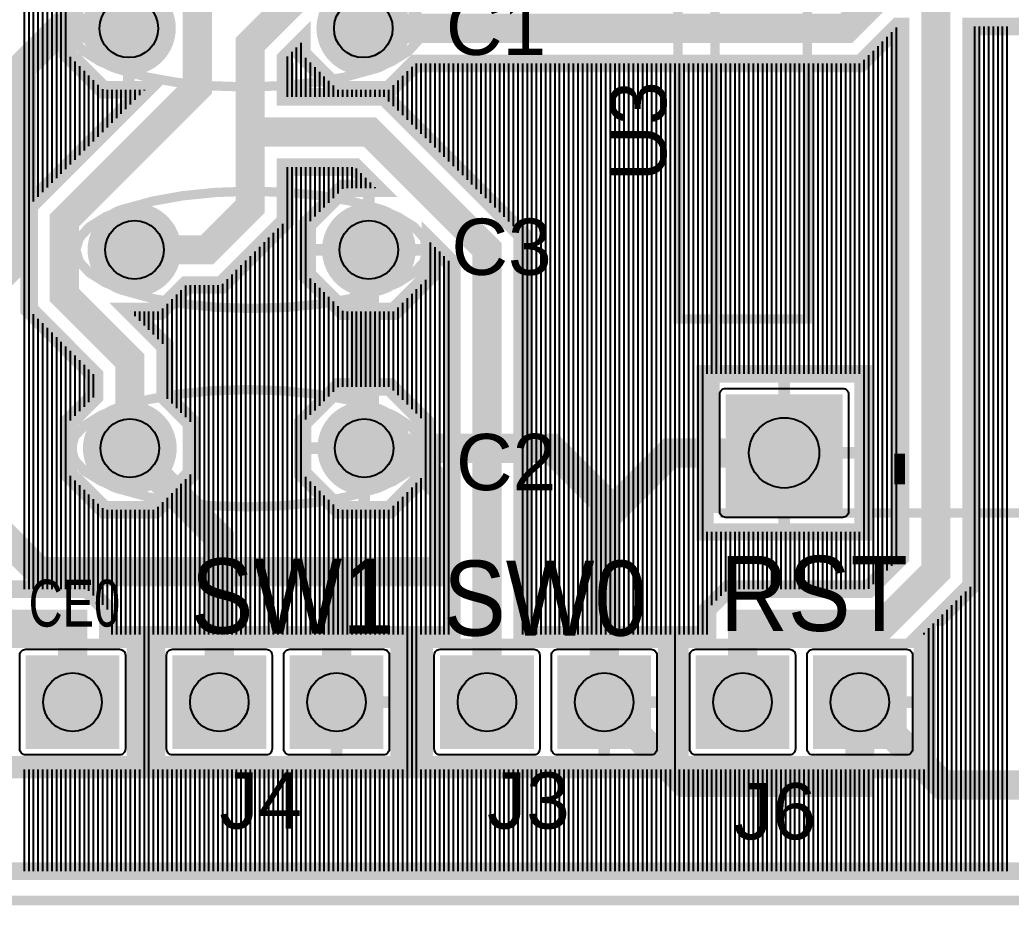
# Model space of a CAD drawing. Header units: inches. Extents: x -1.24 to 1.24, y -1.56 to 1.56.
# Drawn here: x -0.475 to 0.371, y -1.563 to -0.808 of the extents above; entities that cross this region are included whole.
import ezdxf

# ---------------------------------------------------------------- set-up
doc = ezdxf.new("R2010")
doc.units = ezdxf.units.IN
doc.layers.get('0').update_dxf_attribs({"linetype": 'CONTINUOUS'})

# ---------------------------------------------------------------- blocks, each defined once
blk = doc.blocks.new('EPAD')
at = {"const_width": 0.5}
blk.add_lwpolyline([(-0.25, 0, 1), (0.25, 0, 1)], format="xyb", close=True, dxfattribs=at)
blk = doc.blocks.new('RPAD')
blk.add_trace([(-0.5, -0.5), (-0.5, 0.5), (0.5, -0.5), (0.5, 0.5)])

msp = doc.modelspace()

# ---------------------------------------------------------------- linework, layer by layer
for points, const_width in [([(-1.240157, -1.559055), (1.240157, -1.559055), (1.240157, 1.559055), (-1.240157, 1.559055), (-1.240157, -1.559055)], 0.008), ([(-1.240157, -1.559055), (1.240157, -1.559055), (1.240157, 1.559055), (-1.240157, 1.559055), (-1.240157, -1.559055)], 0.008), ([(-0.38189, -0.814961), (-0.473425, -0.723425), (-0.473425, -0.288386), (-0.443425, -0.288386), (-0.233425, -0.288386), (-0.218425, -0.273386)], 0.025), ([(-0.278425, -0.903386), (-0.278425, -0.828386), (-0.203425, -0.753386), (-0.068756, -0.753386), (-0.008425, -0.693055), (-0.008425, -0.329921), (-0.074803, -0.329921)], 0.025), ([(-0.381102, -1.173228), (-0.381102, -1.098386), (-0.437008, -1.04248), (-0.437008, -0.978848), (-0.323425, -0.865266), (-0.323425, -0.693386), (-0.278425, -0.648386), (-0.128425, -0.648386), (-0.074803, -0.594764), (-0.074803, -0.429921)], 0.025), ([(0.11811, -1.228346), (0.11811, -0.566929), (0.11811, -0.559055), (1.224409, -0.559055), (1.224409, -0.759843)], 0.008), ([(0.11811, -1.228346), (0.11811, -0.566929), (0.11811, -0.559055), (1.224409, -0.559055), (1.224409, -0.759843)], 0.008), ([(0.086614, -1.062992), (0.19685, -1.062992), (0.19685, -0.748031), (0.086614, -0.748031), (0.086614, -1.062992)], 0.008), ([(0.086614, -1.062992), (0.19685, -1.062992), (0.19685, -0.748031), (0.086614, -0.748031), (0.086614, -1.062992)], 0.008), ([(-0.43189, -0.814961), (-0.428931, -0.804773), (-0.420406, -0.795335), (-0.406841, -0.786835), (-0.388765, -0.779461), (-0.366704, -0.773398), (-0.341187, -0.768835), (-0.312739, -0.765961), (-0.28189, -0.764961)], 0.008), ([(-0.43189, -0.814961), (-0.428931, -0.804773), (-0.420406, -0.795335), (-0.406841, -0.786835), (-0.388765, -0.779461), (-0.366704, -0.773398), (-0.341187, -0.768835), (-0.312739, -0.765961), (-0.28189, -0.764961)], 0.008), ([(-0.38189, -0.762461), (-0.38189, -0.814961)], 0.01), ([(-0.13189, -0.814961), (-0.13489, -0.804773), (-0.143515, -0.795335), (-0.157202, -0.786835), (-0.17539, -0.779461), (-0.197515, -0.773398), (-0.223015, -0.768835), (-0.251327, -0.765961), (-0.28189, -0.764961)], 0.008), ([(-0.13189, -0.814961), (-0.13489, -0.804773), (-0.143515, -0.795335), (-0.157202, -0.786835), (-0.17539, -0.779461), (-0.197515, -0.773398), (-0.223015, -0.768835), (-0.251327, -0.765961), (-0.28189, -0.764961)], 0.008), ([(0.261575, -0.783386), (0.23, -0.814961), (-0.18189, -0.814961)], 0.025), ([(0.306575, -0.783386), (0.306575, -1.278386), (0.261575, -1.323386), (0.141732, -1.323386), (0.141732, -1.389764)], 0.025), ([(-0.434389, -0.793215), (-0.434389, -0.836707), (-0.403636, -0.86746), (-0.368045, -0.86746), (-0.467007, -0.966423), (-0.467007, -1.054906), (-0.411102, -1.110811), (-0.411102, -1.128982), (-0.433602, -1.151482), (-0.433602, -1.194974), (-0.402848, -1.225728), (-0.359356, -1.225728), (-0.328603, -1.194974), (-0.328603, -1.151482), (-0.351103, -1.128982), (-0.351103, -1.08596), (-0.380626, -1.056437), (-0.355419, -1.056437), (-0.332919, -1.033937), (-0.30287, -1.033937), (-0.248426, -0.979493), (-0.248426, -0.933385), (-0.188804, -0.933385), (-0.170752, -0.951437), (-0.198911, -0.951437), (-0.229665, -0.982191), (-0.229665, -1.025683), (-0.198911, -1.056437), (-0.155419, -1.056437), (-0.124666, -1.025683), (-0.124666, -0.997523), (-0.106378, -1.015811), (-0.106378, -1.332264), (-0.133878, -1.332264), (-0.133878, -1.447263), (0.081122, -1.447263), (0.081122, -1.332264), (-0.046378, -1.332264), (-0.046378, -0.99096), (-0.163952, -0.873386), (-0.248426, -0.873386), (-0.248426, -0.840811), (-0.234389, -0.826775), (-0.234389, -0.836707), (-0.203636, -0.86746), (-0.160144, -0.86746), (-0.137644, -0.84496), (0.242426, -0.84496), (0.274001, -0.813385), (0.276575, -0.813385), (0.276575, -1.265959), (0.249148, -1.293386), (0.129306, -1.293386), (0.111733, -1.310959), (0.111733, -1.332264), (0.084233, -1.332264), (0.084233, -1.447263), (0.299232, -1.447263), (0.299232, -1.332264), (0.295122, -1.332264), (0.336574, -1.290812), (0.336574, -0.813385), (0.400615, -0.813385)], 0.015), ([(-0.38189, -0.814961), (-0.440157, -0.814961), (-0.473425, -0.848228), (-0.473425, -1.008386), (-0.503425, -1.038386)], 0.025), ([(-0.434389, -0.814961), (-0.38189, -0.814961)], 0.01), ([(-0.43189, -0.814961), (-0.428931, -0.825148), (-0.420406, -0.834586), (-0.406841, -0.843086), (-0.388765, -0.850461), (-0.366704, -0.856523), (-0.341187, -0.861086), (-0.312739, -0.863961), (-0.28189, -0.864961)], 0.008), ([(-0.43189, -0.814961), (-0.428931, -0.825148), (-0.420406, -0.834586), (-0.406841, -0.843086), (-0.388765, -0.850461), (-0.366704, -0.856523), (-0.341187, -0.861086), (-0.312739, -0.863961), (-0.28189, -0.864961)], 0.008), ([(-0.38189, -0.86746), (-0.38189, -0.814961)], 0.01), ([(-0.13189, -0.814961), (-0.13489, -0.825148), (-0.143515, -0.834586), (-0.157202, -0.843086), (-0.17539, -0.850461), (-0.197515, -0.856523), (-0.223015, -0.861086), (-0.251327, -0.863961), (-0.28189, -0.864961)], 0.008), ([(-0.13189, -0.814961), (-0.13489, -0.825148), (-0.143515, -0.834586), (-0.157202, -0.843086), (-0.17539, -0.850461), (-0.197515, -0.856523), (-0.223015, -0.861086), (-0.251327, -0.863961), (-0.28189, -0.864961)], 0.008), ([(-0.278425, -0.903386), (-0.278425, -0.967067), (-0.315295, -1.003937), (-0.377165, -1.003937)], 0.025), ([(-0.278425, -0.903386), (-0.176378, -0.903386), (-0.076378, -1.003386), (-0.076378, -1.389764)], 0.025), ([(-0.177165, -0.951437), (-0.177165, -1.003937)], 0.01), ([(-0.427165, -1.003937), (-0.424165, -0.99375), (-0.41554, -0.984312), (-0.401853, -0.975812), (-0.383665, -0.968437), (-0.36154, -0.962374), (-0.33604, -0.957812), (-0.307728, -0.954937), (-0.277165, -0.953937)], 0.008), ([(-0.427165, -1.003937), (-0.424165, -0.99375), (-0.41554, -0.984312), (-0.401853, -0.975812), (-0.383665, -0.968437), (-0.36154, -0.962374), (-0.33604, -0.957812), (-0.307728, -0.954937), (-0.277165, -0.953937)], 0.008), ([(-0.127165, -1.003937), (-0.130124, -0.99375), (-0.13865, -0.984312), (-0.152214, -0.975812), (-0.170291, -0.968437), (-0.192351, -0.962374), (-0.217869, -0.957812), (-0.246316, -0.954937), (-0.277165, -0.953937)], 0.008), ([(-0.127165, -1.003937), (-0.130124, -0.99375), (-0.13865, -0.984312), (-0.152214, -0.975812), (-0.170291, -0.968437), (-0.192351, -0.962374), (-0.217869, -0.957812), (-0.246316, -0.954937), (-0.277165, -0.953937)], 0.008), ([(-0.181102, -1.173228), (-0.181102, -1.007874), (-0.177165, -1.003937)], 0.025), ([(-0.427165, -1.003937), (-0.424165, -1.014124), (-0.41554, -1.023562), (-0.401853, -1.032062), (-0.383665, -1.039437), (-0.36154, -1.0455), (-0.33604, -1.050062), (-0.307728, -1.052937), (-0.277165, -1.053937)], 0.008), ([(-0.427165, -1.003937), (-0.424165, -1.014124), (-0.41554, -1.023562), (-0.401853, -1.032062), (-0.383665, -1.039437), (-0.36154, -1.0455), (-0.33604, -1.050062), (-0.307728, -1.052937), (-0.277165, -1.053937)], 0.008), ([(-0.127165, -1.003937), (-0.130124, -1.014124), (-0.13865, -1.023562), (-0.152214, -1.032062), (-0.170291, -1.039437), (-0.192351, -1.0455), (-0.217869, -1.050062), (-0.246316, -1.052937), (-0.277165, -1.053937)], 0.008), ([(-0.127165, -1.003937), (-0.130124, -1.014124), (-0.13865, -1.023562), (-0.152214, -1.032062), (-0.170291, -1.039437), (-0.192351, -1.0455), (-0.217869, -1.050062), (-0.246316, -1.052937), (-0.277165, -1.053937)], 0.008), ([(-0.229665, -1.003937), (-0.177165, -1.003937)], 0.01), ([(-0.124666, -1.003937), (-0.177165, -1.003937)], 0.01), ([(-0.177165, -1.056437), (-0.177165, -1.003937)], 0.01), ([(1.224409, -1.023622), (1.224409, -1.228346), (0.122047, -1.228346)], 0.008), ([(1.224409, -1.023622), (1.224409, -1.228346), (0.122047, -1.228346)], 0.008), ([(-0.503425, -1.038386), (-0.503425, -1.233386), (-0.458425, -1.278386), (-0.204724, -1.278386)], 0.025), ([(0.109666, -1.244665), (0.109666, -1.109666), (0.244665, -1.109666), (0.244665, -1.244665), (0.109666, -1.244665)], 0.015), ([(0.177165, -1.109666), (0.177165, -1.177165)], 0.01), ([(-0.128603, -1.151482), (-0.128603, -1.194974), (-0.159356, -1.225728), (-0.202848, -1.225728), (-0.233602, -1.194974), (-0.233602, -1.151482), (-0.202848, -1.120729), (-0.159356, -1.120729), (-0.128603, -1.151482)], 0.015), ([(-0.181102, -1.120729), (-0.181102, -1.173228)], 0.01), ([(-0.431102, -1.173228), (-0.428102, -1.163041), (-0.419477, -1.153603), (-0.40579, -1.145103), (-0.387602, -1.137728), (-0.365477, -1.131666), (-0.339977, -1.127103), (-0.311665, -1.124228), (-0.281102, -1.123228)], 0.008), ([(-0.431102, -1.173228), (-0.428102, -1.163041), (-0.419477, -1.153603), (-0.40579, -1.145103), (-0.387602, -1.137728), (-0.365477, -1.131666), (-0.339977, -1.127103), (-0.311665, -1.124228), (-0.281102, -1.123228)], 0.008), ([(-0.131102, -1.173228), (-0.134061, -1.163041), (-0.142587, -1.153603), (-0.156151, -1.145103), (-0.174228, -1.137728), (-0.196288, -1.131666), (-0.221806, -1.127103), (-0.250253, -1.124228), (-0.281102, -1.123228)], 0.008), ([(-0.131102, -1.173228), (-0.134061, -1.163041), (-0.142587, -1.153603), (-0.156151, -1.145103), (-0.174228, -1.137728), (-0.196288, -1.131666), (-0.221806, -1.127103), (-0.250253, -1.124228), (-0.281102, -1.123228)], 0.008), ([(-0.381102, -1.173228), (-0.304724, -1.249606), (-0.304724, -1.389764)], 0.025), ([(-0.181102, -1.173228), (-0.148425, -1.173228), (-0.113425, -1.208228), (-0.113425, -1.278386), (-0.204724, -1.278386)], 0.025), ([(0.023622, -1.389764), (0.023622, -1.218386), (-0.021535, -1.173228), (-0.181102, -1.173228)], 0.025), ([(0.023622, -1.389764), (0.023622, -1.233386), (0.079843, -1.177165), (0.177165, -1.177165)], 0.025), ([(-0.431102, -1.173228), (-0.428102, -1.183416), (-0.419477, -1.192854), (-0.40579, -1.201354), (-0.387602, -1.208728), (-0.365477, -1.214791), (-0.339977, -1.219354), (-0.311665, -1.222228), (-0.281102, -1.223228)], 0.008), ([(-0.431102, -1.173228), (-0.428102, -1.183416), (-0.419477, -1.192854), (-0.40579, -1.201354), (-0.387602, -1.208728), (-0.365477, -1.214791), (-0.339977, -1.219354), (-0.311665, -1.222228), (-0.281102, -1.223228)], 0.008), ([(-0.131102, -1.173228), (-0.134061, -1.183416), (-0.142587, -1.192854), (-0.156151, -1.201354), (-0.174228, -1.208728), (-0.196288, -1.214791), (-0.221806, -1.219354), (-0.250253, -1.222228), (-0.281102, -1.223228)], 0.008), ([(-0.131102, -1.173228), (-0.134061, -1.183416), (-0.142587, -1.192854), (-0.156151, -1.201354), (-0.174228, -1.208728), (-0.196288, -1.214791), (-0.221806, -1.219354), (-0.250253, -1.222228), (-0.281102, -1.223228)], 0.008), ([(-0.233602, -1.173228), (-0.181102, -1.173228)], 0.01), ([(-0.128603, -1.173228), (-0.181102, -1.173228)], 0.01), ([(-0.181102, -1.225728), (-0.181102, -1.173228)], 0.01), ([(0.109666, -1.177165), (0.177165, -1.177165)], 0.01), ([(0.177165, -1.244665), (0.177165, -1.177165)], 0.01), ([(0.244665, -1.177165), (0.177165, -1.177165)], 0.01), ([(-0.204724, -1.278386), (-0.204724, -1.389764)], 0.025), ([(-0.687421, -1.447263), (-0.372422, -1.447263), (-0.372422, -1.332264), (-0.399922, -1.332264), (-0.399922, -1.310959), (-0.417495, -1.293386), (-0.674257, -1.293386)], 0.015), ([(-0.593425, -1.323386), (-0.429921, -1.323386), (-0.429921, -1.389764)], 0.025), ([(-0.147225, -1.447263), (-0.362224, -1.447263), (-0.362224, -1.332264), (-0.147225, -1.332264), (-0.147225, -1.447263)], 0.015), ([(-0.204724, -1.332264), (-0.204724, -1.389764)], 0.01), ([(0.023622, -1.332264), (0.023622, -1.389764)], 0.01), ([(-0.679921, -1.439764), (-0.379921, -1.439764), (-0.379921, -1.339764), (-0.679921, -1.339764), (-0.679921, -1.439764)], 0.008), ([(-0.679921, -1.439764), (-0.379921, -1.439764), (-0.379921, -1.339764), (-0.679921, -1.339764), (-0.679921, -1.439764)], 0.008), ([(-0.354724, -1.439764), (-0.154724, -1.439764), (-0.154724, -1.339764), (-0.354724, -1.339764), (-0.354724, -1.439764)], 0.008), ([(-0.354724, -1.439764), (-0.154724, -1.439764), (-0.154724, -1.339764), (-0.354724, -1.339764), (-0.354724, -1.439764)], 0.008), ([(-0.126378, -1.439764), (0.073622, -1.439764), (0.073622, -1.339764), (-0.126378, -1.339764), (-0.126378, -1.439764)], 0.008), ([(-0.126378, -1.439764), (0.073622, -1.439764), (0.073622, -1.339764), (-0.126378, -1.339764), (-0.126378, -1.439764)], 0.008), ([(0.091732, -1.439764), (0.291732, -1.439764), (0.291732, -1.339764), (0.091732, -1.339764), (0.091732, -1.439764)], 0.008), ([(0.091732, -1.439764), (0.291732, -1.439764), (0.291732, -1.339764), (0.091732, -1.339764), (0.091732, -1.439764)], 0.008), ([(0.023622, -1.389764), (0.092244, -1.458386), (0.241732, -1.458386), (0.241732, -1.389764)], 0.025), ([(0.818898, -1.46063), (0.312598, -1.46063), (0.241732, -1.389764)], 0.025), ([(-0.147225, -1.389764), (-0.204724, -1.389764)], 0.01), ([(-0.204724, -1.447263), (-0.204724, -1.389764)], 0.01), ([(0.081122, -1.389764), (0.023622, -1.389764)], 0.01), ([(0.023622, -1.447263), (0.023622, -1.389764)], 0.01), ([(0.299232, -1.389764), (0.241732, -1.389764)], 0.01), ([(0.241732, -1.447263), (0.241732, -1.389764)], 0.01), ([(0.726398, -1.534055), (-1.095351, -1.534055)], 0.015)]:
    msp.add_lwpolyline(points, dxfattribs=dict(const_width=const_width))
for points in [[(-0.471063, -1.293386), (-0.471063, -0.518173)], [(-0.467126, -1.293386), (-0.467126, -0.52211)], [(-0.463189, -0.962604), (-0.463189, -0.526047)], [(-0.459252, -0.958667), (-0.459252, -0.529984)], [(-0.455315, -0.95473), (-0.455315, -0.533921)], [(-0.451378, -0.950793), (-0.451378, -0.537858)], [(-0.447441, -0.946856), (-0.447441, -0.541795)], [(-0.443504, -0.942919), (-0.443504, -0.545732)], [(-0.439567, -0.938982), (-0.439567, -0.549669)], [(-0.43563, -0.935045), (-0.43563, -0.553606)], [(0.269094, -1.27344), (0.269094, -0.818292)], [(0.273031, -1.269503), (0.273031, -0.814355)], [(0.339961, -1.534055), (0.339961, -0.813385)], [(0.343898, -1.534055), (0.343898, -0.813385)], [(0.347835, -1.534055), (0.347835, -0.813385)], [(0.351772, -1.534055), (0.351772, -0.813385)], [(0.355709, -1.534055), (0.355709, -0.813385)], [(0.359646, -1.534055), (0.359646, -0.813385)], [(0.363583, -1.534055), (0.363583, -0.813385)], [(0.36752, -1.534055), (0.36752, -0.813385)], [(-0.234843, -0.873386), (-0.234843, -0.827228)], [(0.26122, -1.281314), (0.26122, -0.826166)], [(0.265157, -1.277377), (0.265157, -0.822229)], [(-0.242717, -0.873386), (-0.242717, -0.835102)], [(-0.23878, -0.873386), (-0.23878, -0.831165)], [(0.253346, -1.289188), (0.253346, -0.83404)], [(0.257283, -1.285251), (0.257283, -0.830103)], [(-0.431693, -0.931108), (-0.431693, -0.839403)], [(-0.427756, -0.927171), (-0.427756, -0.84334)], [(-0.246654, -0.873386), (-0.246654, -0.839039)], [(-0.230906, -0.873386), (-0.230906, -0.840191)], [(-0.226969, -0.873386), (-0.226969, -0.844128)], [(-0.136417, -0.900921), (-0.136417, -0.84496)], [(-0.13248, -0.904858), (-0.13248, -0.84496)], [(-0.128543, -0.908795), (-0.128543, -0.84496)], [(-0.124606, -0.912732), (-0.124606, -0.84496)], [(-0.120669, -0.916669), (-0.120669, -0.84496)], [(-0.116732, -0.920606), (-0.116732, -0.84496)], [(-0.112795, -0.924543), (-0.112795, -0.84496)], [(-0.108858, -0.92848), (-0.108858, -0.84496)], [(-0.104921, -0.932417), (-0.104921, -0.84496)], [(-0.100984, -0.936354), (-0.100984, -0.84496)], [(-0.097047, -0.940291), (-0.097047, -0.84496)], [(-0.09311, -0.944228), (-0.09311, -0.84496)], [(-0.089173, -0.948165), (-0.089173, -0.84496)], [(-0.085236, -0.952102), (-0.085236, -0.84496)], [(-0.081299, -0.956039), (-0.081299, -0.84496)], [(-0.077362, -0.959976), (-0.077362, -0.84496)], [(-0.073425, -0.963913), (-0.073425, -0.84496)], [(-0.069488, -0.96785), (-0.069488, -0.84496)], [(-0.065551, -0.971787), (-0.065551, -0.84496)], [(-0.061614, -0.975724), (-0.061614, -0.84496)], [(-0.057677, -0.979661), (-0.057677, -0.84496)], [(-0.05374, -0.983598), (-0.05374, -0.84496)], [(-0.049803, -0.987535), (-0.049803, -0.84496)], [(-0.045866, -1.332264), (-0.045866, -0.84496)], [(-0.041929, -1.332264), (-0.041929, -0.84496)], [(-0.037992, -1.332264), (-0.037992, -0.84496)], [(-0.034055, -1.332264), (-0.034055, -0.84496)], [(-0.030118, -1.332264), (-0.030118, -0.84496)], [(-0.026181, -1.332264), (-0.026181, -0.84496)], [(-0.022244, -1.332264), (-0.022244, -0.84496)], [(-0.018307, -1.332264), (-0.018307, -0.84496)], [(-0.01437, -1.332264), (-0.01437, -0.84496)], [(-0.010433, -1.332264), (-0.010433, -0.84496)], [(-0.006496, -1.332264), (-0.006496, -0.84496)], [(-0.002559, -1.332264), (-0.002559, -0.84496)], [(0.001378, -1.332264), (0.001378, -0.84496)], [(0.005315, -1.332264), (0.005315, -0.84496)], [(0.009252, -1.332264), (0.009252, -0.84496)], [(0.013189, -1.332264), (0.013189, -0.84496)], [(0.017126, -1.332264), (0.017126, -0.84496)], [(0.021063, -1.332264), (0.021063, -0.84496)], [(0.025, -1.332264), (0.025, -0.84496)], [(0.028937, -1.332264), (0.028937, -0.84496)], [(0.032874, -1.332264), (0.032874, -0.84496)], [(0.036811, -1.332264), (0.036811, -0.84496)], [(0.040748, -1.332264), (0.040748, -0.84496)], [(0.044685, -1.332264), (0.044685, -0.84496)], [(0.048622, -1.332264), (0.048622, -0.84496)], [(0.052559, -1.332264), (0.052559, -0.84496)], [(0.056496, -1.332264), (0.056496, -0.84496)], [(0.060433, -1.332264), (0.060433, -0.84496)], [(0.06437, -1.332264), (0.06437, -0.84496)], [(0.068307, -1.332264), (0.068307, -0.84496)], [(0.072244, -1.332264), (0.072244, -0.84496)], [(0.076181, -1.332264), (0.076181, -0.84496)], [(0.080118, -1.332264), (0.080118, -0.84496)], [(0.084055, -1.534055), (0.084055, -0.84496)], [(0.087992, -1.332264), (0.087992, -0.84496)], [(0.091929, -1.332264), (0.091929, -0.84496)], [(0.095866, -1.332264), (0.095866, -0.84496)], [(0.099803, -1.332264), (0.099803, -0.84496)], [(0.10374, -1.332264), (0.10374, -0.84496)], [(0.107677, -1.332264), (0.107677, -0.84496)], [(0.111614, -1.109666), (0.111614, -0.84496)], [(0.115551, -1.109666), (0.115551, -0.84496)], [(0.119488, -1.109666), (0.119488, -0.84496)], [(0.123425, -1.109666), (0.123425, -0.84496)], [(0.127362, -1.109666), (0.127362, -0.84496)], [(0.131299, -1.109666), (0.131299, -0.84496)], [(0.135236, -1.109666), (0.135236, -0.84496)], [(0.139173, -1.109666), (0.139173, -0.84496)], [(0.14311, -1.109666), (0.14311, -0.84496)], [(0.147047, -1.109666), (0.147047, -0.84496)], [(0.150984, -1.109666), (0.150984, -0.84496)], [(0.154921, -1.109666), (0.154921, -0.84496)], [(0.158858, -1.109666), (0.158858, -0.84496)], [(0.162795, -1.109666), (0.162795, -0.84496)], [(0.166732, -1.109666), (0.166732, -0.84496)], [(0.170669, -1.109666), (0.170669, -0.84496)], [(0.174606, -1.109666), (0.174606, -0.84496)], [(0.178543, -1.109666), (0.178543, -0.84496)], [(0.18248, -1.109666), (0.18248, -0.84496)], [(0.186417, -1.109666), (0.186417, -0.84496)], [(0.190354, -1.109666), (0.190354, -0.84496)], [(0.194291, -1.109666), (0.194291, -0.84496)], [(0.198228, -1.109666), (0.198228, -0.84496)], [(0.202165, -1.109666), (0.202165, -0.84496)], [(0.206102, -1.109666), (0.206102, -0.84496)], [(0.210039, -1.109666), (0.210039, -0.84496)], [(0.213976, -1.109666), (0.213976, -0.84496)], [(0.217913, -1.109666), (0.217913, -0.84496)], [(0.22185, -1.109666), (0.22185, -0.84496)], [(0.225787, -1.109666), (0.225787, -0.84496)], [(0.229724, -1.109666), (0.229724, -0.84496)], [(0.233661, -1.109666), (0.233661, -0.84496)], [(0.237598, -1.109666), (0.237598, -0.84496)], [(0.241535, -1.109666), (0.241535, -0.84496)], [(0.245472, -1.293386), (0.245472, -0.841914)], [(0.249409, -1.293125), (0.249409, -0.837977)], [(-0.423819, -0.923234), (-0.423819, -0.847277)], [(-0.419882, -0.919297), (-0.419882, -0.851214)], [(-0.223031, -0.873386), (-0.223031, -0.848065)], [(-0.219094, -0.873386), (-0.219094, -0.852002)], [(-0.144291, -0.893047), (-0.144291, -0.851608)], [(-0.140354, -0.896984), (-0.140354, -0.847671)], [(-0.415945, -0.91536), (-0.415945, -0.855151)], [(-0.412008, -0.911423), (-0.412008, -0.859088)], [(-0.215157, -0.873386), (-0.215157, -0.855939)], [(-0.21122, -0.873386), (-0.21122, -0.859876)], [(-0.152165, -0.885173), (-0.152165, -0.859482)], [(-0.148228, -0.88911), (-0.148228, -0.855545)], [(-0.408071, -0.907486), (-0.408071, -0.863025)], [(-0.404134, -0.903549), (-0.404134, -0.866962)], [(-0.400197, -0.899612), (-0.400197, -0.86746)], [(-0.39626, -0.895675), (-0.39626, -0.86746)], [(-0.392323, -0.891738), (-0.392323, -0.86746)], [(-0.388386, -0.887801), (-0.388386, -0.86746)], [(-0.384449, -0.883864), (-0.384449, -0.86746)], [(-0.380512, -0.879927), (-0.380512, -0.86746)], [(-0.376575, -0.87599), (-0.376575, -0.86746)], [(-0.372638, -0.872053), (-0.372638, -0.86746)], [(-0.368701, -0.868116), (-0.368701, -0.86746)], [(-0.207283, -0.873386), (-0.207283, -0.863813)], [(-0.203346, -0.873386), (-0.203346, -0.86746)], [(-0.199409, -0.873386), (-0.199409, -0.86746)], [(-0.195472, -0.873386), (-0.195472, -0.86746)], [(-0.191535, -0.873386), (-0.191535, -0.86746)], [(-0.187598, -0.873386), (-0.187598, -0.86746)], [(-0.183661, -0.873386), (-0.183661, -0.86746)], [(-0.179724, -0.873386), (-0.179724, -0.86746)], [(-0.175787, -0.873386), (-0.175787, -0.86746)], [(-0.17185, -0.873386), (-0.17185, -0.86746)], [(-0.167913, -0.873386), (-0.167913, -0.86746)], [(-0.163976, -0.873386), (-0.163976, -0.86746)], [(-0.160039, -0.877299), (-0.160039, -0.867356)], [(-0.156102, -0.881236), (-0.156102, -0.863419)], [(-0.246654, -1.332264), (-0.246654, -0.933385)], [(-0.242717, -1.332264), (-0.242717, -0.933385)], [(-0.23878, -1.332264), (-0.23878, -0.933385)], [(-0.234843, -1.332264), (-0.234843, -0.933385)], [(-0.230906, -1.148786), (-0.230906, -0.933385)], [(-0.226969, -0.979494), (-0.226969, -0.933385)], [(-0.223031, -0.975557), (-0.223031, -0.933385)], [(-0.219094, -0.97162), (-0.219094, -0.933385)], [(-0.215157, -0.967683), (-0.215157, -0.933385)], [(-0.21122, -0.963746), (-0.21122, -0.933385)], [(-0.207283, -0.959809), (-0.207283, -0.933385)], [(-0.203346, -0.955872), (-0.203346, -0.933385)], [(-0.199409, -0.951935), (-0.199409, -0.933385)], [(-0.195472, -0.951437), (-0.195472, -0.933385)], [(-0.191535, -0.951437), (-0.191535, -0.933385)], [(-0.187598, -0.951437), (-0.187598, -0.934591)], [(-0.183661, -0.951437), (-0.183661, -0.938528)], [(-0.179724, -0.951437), (-0.179724, -0.942465)], [(-0.175787, -0.951437), (-0.175787, -0.946402)], [(-0.17185, -0.951437), (-0.17185, -0.950339)], [(-0.258465, -1.332264), (-0.258465, -0.989531)], [(-0.254528, -1.332264), (-0.254528, -0.985594)], [(-0.250591, -1.332264), (-0.250591, -0.981657)], [(-0.266339, -1.332264), (-0.266339, -0.997406)], [(-0.262402, -1.332264), (-0.262402, -0.993469)], [(-0.124606, -1.332264), (-0.124606, -0.997583)], [(-0.274213, -1.332264), (-0.274213, -1.00528)], [(-0.270276, -1.332264), (-0.270276, -1.001343)], [(-0.120669, -1.332264), (-0.120669, -1.00152)], [(-0.116732, -1.332264), (-0.116732, -1.005457)], [(-0.282087, -1.332264), (-0.282087, -1.013154)], [(-0.27815, -1.332264), (-0.27815, -1.009217)], [(-0.112795, -1.332264), (-0.112795, -1.009394)], [(-0.108858, -1.332264), (-0.108858, -1.013331)], [(-0.289961, -1.332264), (-0.289961, -1.021028)], [(-0.286024, -1.332264), (-0.286024, -1.017091)], [(-0.297835, -1.332264), (-0.297835, -1.028902)], [(-0.293898, -1.332264), (-0.293898, -1.024965)], [(-0.226969, -1.144849), (-0.226969, -1.02838)], [(-0.128543, -1.332264), (-0.128543, -1.029561)], [(-0.337205, -1.14288), (-0.337205, -1.038222)], [(-0.333268, -1.146817), (-0.333268, -1.034285)], [(-0.329331, -1.150754), (-0.329331, -1.033937)], [(-0.325394, -1.332264), (-0.325394, -1.033937)], [(-0.321457, -1.332264), (-0.321457, -1.033937)], [(-0.31752, -1.332264), (-0.31752, -1.033937)], [(-0.313583, -1.332264), (-0.313583, -1.033937)], [(-0.309646, -1.332264), (-0.309646, -1.033937)], [(-0.305709, -1.332264), (-0.305709, -1.033937)], [(-0.301772, -1.332264), (-0.301772, -1.032839)], [(-0.223031, -1.140912), (-0.223031, -1.032317)], [(-0.219094, -1.136975), (-0.219094, -1.036254)], [(-0.215157, -1.133038), (-0.215157, -1.040191)], [(-0.136417, -1.143668), (-0.136417, -1.037435)], [(-0.13248, -1.147605), (-0.13248, -1.033498)], [(-0.345079, -1.135006), (-0.345079, -1.046096)], [(-0.341142, -1.138943), (-0.341142, -1.042159)], [(-0.21122, -1.129101), (-0.21122, -1.044128)], [(-0.207283, -1.125164), (-0.207283, -1.048065)], [(-0.144291, -1.135794), (-0.144291, -1.045309)], [(-0.140354, -1.139731), (-0.140354, -1.041372)], [(-0.380512, -1.056551), (-0.380512, -1.056437)], [(-0.376575, -1.060488), (-0.376575, -1.056437)], [(-0.372638, -1.064425), (-0.372638, -1.056437)], [(-0.368701, -1.068362), (-0.368701, -1.056437)], [(-0.364764, -1.072299), (-0.364764, -1.056437)], [(-0.360827, -1.076236), (-0.360827, -1.056437)], [(-0.35689, -1.080173), (-0.35689, -1.056437)], [(-0.352953, -1.08411), (-0.352953, -1.05397)], [(-0.349016, -1.131069), (-0.349016, -1.050033)], [(-0.203346, -1.121227), (-0.203346, -1.052002)], [(-0.199409, -1.120729), (-0.199409, -1.055939)], [(-0.195472, -1.120729), (-0.195472, -1.056437)], [(-0.191535, -1.120729), (-0.191535, -1.056437)], [(-0.187598, -1.120729), (-0.187598, -1.056437)], [(-0.183661, -1.120729), (-0.183661, -1.056437)], [(-0.179724, -1.120729), (-0.179724, -1.056437)], [(-0.175787, -1.120729), (-0.175787, -1.056437)], [(-0.17185, -1.120729), (-0.17185, -1.056437)], [(-0.167913, -1.120729), (-0.167913, -1.056437)], [(-0.163976, -1.120729), (-0.163976, -1.056437)], [(-0.160039, -1.120729), (-0.160039, -1.056437)], [(-0.156102, -1.123983), (-0.156102, -1.056437)], [(-0.152165, -1.12792), (-0.152165, -1.053183)], [(-0.148228, -1.131857), (-0.148228, -1.049246)], [(-0.463189, -1.293386), (-0.463189, -1.058724)], [(-0.459252, -1.293386), (-0.459252, -1.062661)], [(-0.455315, -1.293386), (-0.455315, -1.066598)], [(-0.451378, -1.293386), (-0.451378, -1.070535)], [(-0.447441, -1.293386), (-0.447441, -1.074472)], [(-0.443504, -1.293386), (-0.443504, -1.078409)], [(-0.439567, -1.293386), (-0.439567, -1.082346)], [(-0.43563, -1.293386), (-0.43563, -1.086283)], [(-0.431693, -1.149573), (-0.431693, -1.09022)], [(-0.427756, -1.145636), (-0.427756, -1.094157)], [(-0.423819, -1.141699), (-0.423819, -1.098094)], [(-0.419882, -1.137762), (-0.419882, -1.102031)], [(-0.415945, -1.133825), (-0.415945, -1.105969)], [(-0.412008, -1.129888), (-0.412008, -1.109906)], [(-0.431693, -1.293386), (-0.431693, -1.196883)], [(-0.427756, -1.293386), (-0.427756, -1.20082)], [(-0.333268, -1.332264), (-0.333268, -1.199639)], [(-0.329331, -1.332264), (-0.329331, -1.195702)], [(-0.230906, -1.332264), (-0.230906, -1.197671)], [(-0.13248, -1.332264), (-0.13248, -1.198852)], [(-0.423819, -1.293386), (-0.423819, -1.204757)], [(-0.419882, -1.293386), (-0.419882, -1.208694)], [(-0.341142, -1.332264), (-0.341142, -1.207513)], [(-0.337205, -1.332264), (-0.337205, -1.203576)], [(-0.226969, -1.332264), (-0.226969, -1.201608)], [(-0.223031, -1.332264), (-0.223031, -1.205545)], [(-0.219094, -1.332264), (-0.219094, -1.209482)], [(-0.140354, -1.534055), (-0.140354, -1.206726)], [(-0.136417, -1.534055), (-0.136417, -1.202789)], [(-0.415945, -1.294936), (-0.415945, -1.212631)], [(-0.412008, -1.298873), (-0.412008, -1.216569)], [(-0.349016, -1.332264), (-0.349016, -1.215387)], [(-0.345079, -1.332264), (-0.345079, -1.21145)], [(-0.215157, -1.332264), (-0.215157, -1.213419)], [(-0.21122, -1.332264), (-0.21122, -1.217356)], [(-0.148228, -1.332264), (-0.148228, -1.2146)], [(-0.144291, -1.534055), (-0.144291, -1.210663)], [(-0.408071, -1.30281), (-0.408071, -1.220506)], [(-0.404134, -1.306747), (-0.404134, -1.224443)], [(-0.400197, -1.310684), (-0.400197, -1.225728)], [(-0.39626, -1.332264), (-0.39626, -1.225728)], [(-0.392323, -1.332264), (-0.392323, -1.225728)], [(-0.388386, -1.332264), (-0.388386, -1.225728)], [(-0.384449, -1.332264), (-0.384449, -1.225728)], [(-0.380512, -1.332264), (-0.380512, -1.225728)], [(-0.376575, -1.332264), (-0.376575, -1.225728)], [(-0.372638, -1.332264), (-0.372638, -1.225728)], [(-0.368701, -1.534055), (-0.368701, -1.225728)], [(-0.364764, -1.534055), (-0.364764, -1.225728)], [(-0.360827, -1.332264), (-0.360827, -1.225728)], [(-0.35689, -1.332264), (-0.35689, -1.223261)], [(-0.352953, -1.332264), (-0.352953, -1.219324)], [(-0.207283, -1.332264), (-0.207283, -1.221293)], [(-0.203346, -1.332264), (-0.203346, -1.22523)], [(-0.199409, -1.332264), (-0.199409, -1.225728)], [(-0.195472, -1.332264), (-0.195472, -1.225728)], [(-0.191535, -1.332264), (-0.191535, -1.225728)], [(-0.187598, -1.332264), (-0.187598, -1.225728)], [(-0.183661, -1.332264), (-0.183661, -1.225728)], [(-0.179724, -1.332264), (-0.179724, -1.225728)], [(-0.175787, -1.332264), (-0.175787, -1.225728)], [(-0.17185, -1.332264), (-0.17185, -1.225728)], [(-0.167913, -1.332264), (-0.167913, -1.225728)], [(-0.163976, -1.332264), (-0.163976, -1.225728)], [(-0.160039, -1.332264), (-0.160039, -1.225728)], [(-0.156102, -1.332264), (-0.156102, -1.222474)], [(-0.152165, -1.332264), (-0.152165, -1.218537)], [(0.111614, -1.332264), (0.111614, -1.244665)], [(0.115551, -1.307141), (0.115551, -1.244665)], [(0.119488, -1.303204), (0.119488, -1.244665)], [(0.123425, -1.299267), (0.123425, -1.244665)], [(0.127362, -1.29533), (0.127362, -1.244665)], [(0.131299, -1.293386), (0.131299, -1.244665)], [(0.135236, -1.293386), (0.135236, -1.244665)], [(0.139173, -1.293386), (0.139173, -1.244665)], [(0.14311, -1.293386), (0.14311, -1.244665)], [(0.147047, -1.293386), (0.147047, -1.244665)], [(0.150984, -1.293386), (0.150984, -1.244665)], [(0.154921, -1.293386), (0.154921, -1.244665)], [(0.158858, -1.293386), (0.158858, -1.244665)], [(0.162795, -1.293386), (0.162795, -1.244665)], [(0.166732, -1.293386), (0.166732, -1.244665)], [(0.170669, -1.293386), (0.170669, -1.244665)], [(0.174606, -1.293386), (0.174606, -1.244665)], [(0.178543, -1.293386), (0.178543, -1.244665)], [(0.18248, -1.293386), (0.18248, -1.244665)], [(0.186417, -1.293386), (0.186417, -1.244665)], [(0.190354, -1.293386), (0.190354, -1.244665)], [(0.194291, -1.293386), (0.194291, -1.244665)], [(0.198228, -1.293386), (0.198228, -1.244665)], [(0.202165, -1.293386), (0.202165, -1.244665)], [(0.206102, -1.293386), (0.206102, -1.244665)], [(0.210039, -1.293386), (0.210039, -1.244665)], [(0.213976, -1.293386), (0.213976, -1.244665)], [(0.217913, -1.293386), (0.217913, -1.244665)], [(0.22185, -1.293386), (0.22185, -1.244665)], [(0.225787, -1.293386), (0.225787, -1.244665)], [(0.229724, -1.293386), (0.229724, -1.244665)], [(0.233661, -1.293386), (0.233661, -1.244665)], [(0.237598, -1.293386), (0.237598, -1.244665)], [(0.241535, -1.293386), (0.241535, -1.244665)], [(0.336024, -1.534055), (0.336024, -1.291363)], [(0.32815, -1.534055), (0.32815, -1.299237)], [(0.332087, -1.534055), (0.332087, -1.2953)], [(0.320276, -1.534055), (0.320276, -1.307111)], [(0.324213, -1.534055), (0.324213, -1.303174)], [(0.308465, -1.534055), (0.308465, -1.318922)], [(0.312402, -1.534055), (0.312402, -1.314985)], [(0.316339, -1.534055), (0.316339, -1.311048)], [(0.300591, -1.534055), (0.300591, -1.326796)], [(0.304528, -1.534055), (0.304528, -1.322859)], [(0.296654, -1.332264), (0.296654, -1.330733)], [(-0.471063, -1.534055), (-0.471063, -1.447263)], [(-0.467126, -1.534055), (-0.467126, -1.447263)], [(-0.463189, -1.534055), (-0.463189, -1.447263)], [(-0.459252, -1.534055), (-0.459252, -1.447263)], [(-0.455315, -1.534055), (-0.455315, -1.447263)], [(-0.451378, -1.534055), (-0.451378, -1.447263)], [(-0.447441, -1.534055), (-0.447441, -1.447263)], [(-0.443504, -1.534055), (-0.443504, -1.447263)], [(-0.439567, -1.534055), (-0.439567, -1.447263)], [(-0.43563, -1.534055), (-0.43563, -1.447263)], [(-0.431693, -1.534055), (-0.431693, -1.447263)], [(-0.427756, -1.534055), (-0.427756, -1.447263)], [(-0.423819, -1.534055), (-0.423819, -1.447263)], [(-0.419882, -1.534055), (-0.419882, -1.447263)], [(-0.415945, -1.534055), (-0.415945, -1.447263)], [(-0.412008, -1.534055), (-0.412008, -1.447263)], [(-0.408071, -1.534055), (-0.408071, -1.447263)], [(-0.404134, -1.534055), (-0.404134, -1.447263)], [(-0.400197, -1.534055), (-0.400197, -1.447263)], [(-0.39626, -1.534055), (-0.39626, -1.447263)], [(-0.392323, -1.534055), (-0.392323, -1.447263)], [(-0.388386, -1.534055), (-0.388386, -1.447263)], [(-0.384449, -1.534055), (-0.384449, -1.447263)], [(-0.380512, -1.534055), (-0.380512, -1.447263)], [(-0.376575, -1.534055), (-0.376575, -1.447263)], [(-0.372638, -1.534055), (-0.372638, -1.447263)], [(-0.360827, -1.534055), (-0.360827, -1.447263)], [(-0.35689, -1.534055), (-0.35689, -1.447263)], [(-0.352953, -1.534055), (-0.352953, -1.447263)], [(-0.349016, -1.534055), (-0.349016, -1.447263)], [(-0.345079, -1.534055), (-0.345079, -1.447263)], [(-0.341142, -1.534055), (-0.341142, -1.447263)], [(-0.337205, -1.534055), (-0.337205, -1.447263)], [(-0.333268, -1.534055), (-0.333268, -1.447263)], [(-0.329331, -1.534055), (-0.329331, -1.447263)], [(-0.325394, -1.534055), (-0.325394, -1.447263)], [(-0.321457, -1.534055), (-0.321457, -1.447263)], [(-0.31752, -1.534055), (-0.31752, -1.447263)], [(-0.313583, -1.534055), (-0.313583, -1.447263)], [(-0.309646, -1.534055), (-0.309646, -1.447263)], [(-0.305709, -1.534055), (-0.305709, -1.447263)], [(-0.301772, -1.534055), (-0.301772, -1.447263)], [(-0.297835, -1.534055), (-0.297835, -1.447263)], [(-0.293898, -1.534055), (-0.293898, -1.447263)], [(-0.289961, -1.534055), (-0.289961, -1.447263)], [(-0.286024, -1.534055), (-0.286024, -1.447263)], [(-0.282087, -1.534055), (-0.282087, -1.447263)], [(-0.27815, -1.534055), (-0.27815, -1.447263)], [(-0.274213, -1.534055), (-0.274213, -1.447263)], [(-0.270276, -1.534055), (-0.270276, -1.447263)], [(-0.266339, -1.534055), (-0.266339, -1.447263)], [(-0.262402, -1.534055), (-0.262402, -1.447263)], [(-0.258465, -1.534055), (-0.258465, -1.447263)], [(-0.254528, -1.534055), (-0.254528, -1.447263)], [(-0.250591, -1.534055), (-0.250591, -1.447263)], [(-0.246654, -1.534055), (-0.246654, -1.447263)], [(-0.242717, -1.534055), (-0.242717, -1.447263)], [(-0.23878, -1.534055), (-0.23878, -1.447263)], [(-0.234843, -1.534055), (-0.234843, -1.447263)], [(-0.230906, -1.534055), (-0.230906, -1.447263)], [(-0.226969, -1.534055), (-0.226969, -1.447263)], [(-0.223031, -1.534055), (-0.223031, -1.447263)], [(-0.219094, -1.534055), (-0.219094, -1.447263)], [(-0.215157, -1.534055), (-0.215157, -1.447263)], [(-0.21122, -1.534055), (-0.21122, -1.447263)], [(-0.207283, -1.534055), (-0.207283, -1.447263)], [(-0.203346, -1.534055), (-0.203346, -1.447263)], [(-0.199409, -1.534055), (-0.199409, -1.447263)], [(-0.195472, -1.534055), (-0.195472, -1.447263)], [(-0.191535, -1.534055), (-0.191535, -1.447263)], [(-0.187598, -1.534055), (-0.187598, -1.447263)], [(-0.183661, -1.534055), (-0.183661, -1.447263)], [(-0.179724, -1.534055), (-0.179724, -1.447263)], [(-0.175787, -1.534055), (-0.175787, -1.447263)], [(-0.17185, -1.534055), (-0.17185, -1.447263)], [(-0.167913, -1.534055), (-0.167913, -1.447263)], [(-0.163976, -1.534055), (-0.163976, -1.447263)], [(-0.160039, -1.534055), (-0.160039, -1.447263)], [(-0.156102, -1.534055), (-0.156102, -1.447263)], [(-0.152165, -1.534055), (-0.152165, -1.447263)], [(-0.148228, -1.534055), (-0.148228, -1.447263)], [(-0.13248, -1.534055), (-0.13248, -1.447263)], [(-0.128543, -1.534055), (-0.128543, -1.447263)], [(-0.124606, -1.534055), (-0.124606, -1.447263)], [(-0.120669, -1.534055), (-0.120669, -1.447263)], [(-0.116732, -1.534055), (-0.116732, -1.447263)], [(-0.112795, -1.534055), (-0.112795, -1.447263)], [(-0.108858, -1.534055), (-0.108858, -1.447263)], [(-0.104921, -1.534055), (-0.104921, -1.447263)], [(-0.100984, -1.534055), (-0.100984, -1.447263)], [(-0.097047, -1.534055), (-0.097047, -1.447263)], [(-0.09311, -1.534055), (-0.09311, -1.447263)], [(-0.089173, -1.534055), (-0.089173, -1.447263)], [(-0.085236, -1.534055), (-0.085236, -1.447263)], [(-0.081299, -1.534055), (-0.081299, -1.447263)], [(-0.077362, -1.534055), (-0.077362, -1.447263)], [(-0.073425, -1.534055), (-0.073425, -1.447263)], [(-0.069488, -1.534055), (-0.069488, -1.447263)], [(-0.065551, -1.534055), (-0.065551, -1.447263)], [(-0.061614, -1.534055), (-0.061614, -1.447263)], [(-0.057677, -1.534055), (-0.057677, -1.447263)], [(-0.05374, -1.534055), (-0.05374, -1.447263)], [(-0.049803, -1.534055), (-0.049803, -1.447263)], [(-0.045866, -1.534055), (-0.045866, -1.447263)], [(-0.041929, -1.534055), (-0.041929, -1.447263)], [(-0.037992, -1.534055), (-0.037992, -1.447263)], [(-0.034055, -1.534055), (-0.034055, -1.447263)], [(-0.030118, -1.534055), (-0.030118, -1.447263)], [(-0.026181, -1.534055), (-0.026181, -1.447263)], [(-0.022244, -1.534055), (-0.022244, -1.447263)], [(-0.018307, -1.534055), (-0.018307, -1.447263)], [(-0.01437, -1.534055), (-0.01437, -1.447263)], [(-0.010433, -1.534055), (-0.010433, -1.447263)], [(-0.006496, -1.534055), (-0.006496, -1.447263)], [(-0.002559, -1.534055), (-0.002559, -1.447263)], [(0.001378, -1.534055), (0.001378, -1.447263)], [(0.005315, -1.534055), (0.005315, -1.447263)], [(0.009252, -1.534055), (0.009252, -1.447263)], [(0.013189, -1.534055), (0.013189, -1.447263)], [(0.017126, -1.534055), (0.017126, -1.447263)], [(0.021063, -1.534055), (0.021063, -1.447263)], [(0.025, -1.534055), (0.025, -1.447263)], [(0.028937, -1.534055), (0.028937, -1.447263)], [(0.032874, -1.534055), (0.032874, -1.447263)], [(0.036811, -1.534055), (0.036811, -1.447263)], [(0.040748, -1.534055), (0.040748, -1.447263)], [(0.044685, -1.534055), (0.044685, -1.447263)], [(0.048622, -1.534055), (0.048622, -1.447263)], [(0.052559, -1.534055), (0.052559, -1.447263)], [(0.056496, -1.534055), (0.056496, -1.447263)], [(0.060433, -1.534055), (0.060433, -1.447263)], [(0.06437, -1.534055), (0.06437, -1.447263)], [(0.068307, -1.534055), (0.068307, -1.447263)], [(0.072244, -1.534055), (0.072244, -1.447263)], [(0.076181, -1.534055), (0.076181, -1.447263)], [(0.080118, -1.534055), (0.080118, -1.447263)], [(0.087992, -1.534055), (0.087992, -1.447263)], [(0.091929, -1.534055), (0.091929, -1.447263)], [(0.095866, -1.534055), (0.095866, -1.447263)], [(0.099803, -1.534055), (0.099803, -1.447263)], [(0.10374, -1.534055), (0.10374, -1.447263)], [(0.107677, -1.534055), (0.107677, -1.447263)], [(0.111614, -1.534055), (0.111614, -1.447263)], [(0.115551, -1.534055), (0.115551, -1.447263)], [(0.119488, -1.534055), (0.119488, -1.447263)], [(0.123425, -1.534055), (0.123425, -1.447263)], [(0.127362, -1.534055), (0.127362, -1.447263)], [(0.131299, -1.534055), (0.131299, -1.447263)], [(0.135236, -1.534055), (0.135236, -1.447263)], [(0.139173, -1.534055), (0.139173, -1.447263)], [(0.14311, -1.534055), (0.14311, -1.447263)], [(0.147047, -1.534055), (0.147047, -1.447263)], [(0.150984, -1.534055), (0.150984, -1.447263)], [(0.154921, -1.534055), (0.154921, -1.447263)], [(0.158858, -1.534055), (0.158858, -1.447263)], [(0.162795, -1.534055), (0.162795, -1.447263)], [(0.166732, -1.534055), (0.166732, -1.447263)], [(0.170669, -1.534055), (0.170669, -1.447263)], [(0.174606, -1.534055), (0.174606, -1.447263)], [(0.178543, -1.534055), (0.178543, -1.447263)], [(0.18248, -1.534055), (0.18248, -1.447263)], [(0.186417, -1.534055), (0.186417, -1.447263)], [(0.190354, -1.534055), (0.190354, -1.447263)], [(0.194291, -1.534055), (0.194291, -1.447263)], [(0.198228, -1.534055), (0.198228, -1.447263)], [(0.202165, -1.534055), (0.202165, -1.447263)], [(0.206102, -1.534055), (0.206102, -1.447263)], [(0.210039, -1.534055), (0.210039, -1.447263)], [(0.213976, -1.534055), (0.213976, -1.447263)], [(0.217913, -1.534055), (0.217913, -1.447263)], [(0.22185, -1.534055), (0.22185, -1.447263)], [(0.225787, -1.534055), (0.225787, -1.447263)], [(0.229724, -1.534055), (0.229724, -1.447263)], [(0.233661, -1.534055), (0.233661, -1.447263)], [(0.237598, -1.534055), (0.237598, -1.447263)], [(0.241535, -1.534055), (0.241535, -1.447263)], [(0.245472, -1.534055), (0.245472, -1.447263)], [(0.249409, -1.534055), (0.249409, -1.447263)], [(0.253346, -1.534055), (0.253346, -1.447263)], [(0.257283, -1.534055), (0.257283, -1.447263)], [(0.26122, -1.534055), (0.26122, -1.447263)], [(0.265157, -1.534055), (0.265157, -1.447263)], [(0.269094, -1.534055), (0.269094, -1.447263)], [(0.273031, -1.534055), (0.273031, -1.447263)], [(0.276969, -1.534055), (0.276969, -1.447263)], [(0.280906, -1.534055), (0.280906, -1.447263)], [(0.284843, -1.534055), (0.284843, -1.447263)], [(0.28878, -1.534055), (0.28878, -1.447263)], [(0.292717, -1.534055), (0.292717, -1.447263)], [(0.296654, -1.534055), (0.296654, -1.447263)]]:
    msp.add_lwpolyline(points)
for points in [[(0.122165, -1.227165), (0.122165, -1.127165), (0.122265, -1.126143), (0.122551, -1.125198), (0.123006, -1.124347), (0.123611, -1.123611), (0.124348, -1.123006), (0.125198, -1.122551), (0.126143, -1.122265), (0.127165, -1.122165), (0.227165, -1.122165), (0.228188, -1.122265), (0.229133, -1.122551), (0.229983, -1.123006), (0.23072, -1.123611), (0.231325, -1.124347), (0.23178, -1.125198), (0.232066, -1.126143), (0.232165, -1.127165), (0.232165, -1.227165), (0.232066, -1.228188), (0.23178, -1.229133), (0.231325, -1.229983), (0.23072, -1.23072), (0.229983, -1.231325), (0.229133, -1.23178), (0.228188, -1.232066), (0.227165, -1.232165), (0.127165, -1.232165), (0.126143, -1.232066), (0.125198, -1.23178), (0.124348, -1.231325), (0.123611, -1.23072), (0.123006, -1.229983), (0.122551, -1.229133), (0.122265, -1.228188), (0.122165, -1.227165)], [(-0.389921, -1.434764), (-0.469921, -1.434764), (-0.470944, -1.434664), (-0.471889, -1.434378), (-0.472739, -1.433923), (-0.473476, -1.433319), (-0.474081, -1.432581), (-0.474535, -1.431731), (-0.474822, -1.430786), (-0.474921, -1.429764), (-0.474921, -1.349764), (-0.474822, -1.348741), (-0.474535, -1.347796), (-0.474081, -1.346946), (-0.473476, -1.346209), (-0.472739, -1.345604), (-0.471889, -1.34515), (-0.470944, -1.344863), (-0.469921, -1.344764), (-0.389921, -1.344764), (-0.388899, -1.344863), (-0.387954, -1.34515), (-0.387103, -1.345604), (-0.386367, -1.346209), (-0.385762, -1.346946), (-0.385307, -1.347796), (-0.385021, -1.348741), (-0.384921, -1.349764), (-0.384921, -1.429764), (-0.385021, -1.430786), (-0.385307, -1.431731), (-0.385762, -1.432581), (-0.386367, -1.433319), (-0.387103, -1.433923), (-0.387954, -1.434378), (-0.388899, -1.434664), (-0.389921, -1.434764)], [(-0.264724, -1.434764), (-0.344724, -1.434764), (-0.345747, -1.434664), (-0.346692, -1.434378), (-0.347543, -1.433923), (-0.348279, -1.433319), (-0.348884, -1.432581), (-0.349339, -1.431731), (-0.349625, -1.430786), (-0.349724, -1.429764), (-0.349724, -1.349764), (-0.349625, -1.348741), (-0.349339, -1.347796), (-0.348884, -1.346946), (-0.348279, -1.346209), (-0.347543, -1.345604), (-0.346692, -1.34515), (-0.345747, -1.344863), (-0.344724, -1.344764), (-0.264724, -1.344764), (-0.263702, -1.344863), (-0.262757, -1.34515), (-0.261906, -1.345604), (-0.26117, -1.346209), (-0.260565, -1.346946), (-0.26011, -1.347796), (-0.259824, -1.348741), (-0.259724, -1.349764), (-0.259724, -1.429764), (-0.259824, -1.430786), (-0.26011, -1.431731), (-0.260565, -1.432581), (-0.26117, -1.433319), (-0.261906, -1.433923), (-0.262757, -1.434378), (-0.263702, -1.434664), (-0.264724, -1.434764)], [(-0.164724, -1.434764), (-0.244724, -1.434764), (-0.245747, -1.434664), (-0.246692, -1.434378), (-0.247543, -1.433923), (-0.248279, -1.433319), (-0.248884, -1.432581), (-0.249339, -1.431731), (-0.249625, -1.430786), (-0.249724, -1.429764), (-0.249724, -1.349764), (-0.249625, -1.348741), (-0.249339, -1.347796), (-0.248884, -1.346946), (-0.248279, -1.346209), (-0.247543, -1.345604), (-0.246692, -1.34515), (-0.245747, -1.344863), (-0.244724, -1.344764), (-0.164724, -1.344764), (-0.163702, -1.344863), (-0.162757, -1.34515), (-0.161906, -1.345604), (-0.16117, -1.346209), (-0.160565, -1.346946), (-0.16011, -1.347796), (-0.159824, -1.348741), (-0.159724, -1.349764), (-0.159724, -1.429764), (-0.159824, -1.430786), (-0.16011, -1.431731), (-0.160565, -1.432581), (-0.16117, -1.433319), (-0.161906, -1.433923), (-0.162757, -1.434378), (-0.163702, -1.434664), (-0.164724, -1.434764)], [(-0.036378, -1.434764), (-0.116378, -1.434764), (-0.1174, -1.434664), (-0.118346, -1.434378), (-0.119196, -1.433923), (-0.119933, -1.433319), (-0.120537, -1.432581), (-0.120992, -1.431731), (-0.121278, -1.430786), (-0.121378, -1.429764), (-0.121378, -1.349764), (-0.121278, -1.348741), (-0.120992, -1.347796), (-0.120537, -1.346946), (-0.119933, -1.346209), (-0.119196, -1.345604), (-0.118346, -1.34515), (-0.1174, -1.344863), (-0.116378, -1.344764), (-0.036378, -1.344764), (-0.035356, -1.344863), (-0.03441, -1.34515), (-0.03356, -1.345604), (-0.032823, -1.346209), (-0.032219, -1.346946), (-0.031764, -1.347796), (-0.031478, -1.348741), (-0.031378, -1.349764), (-0.031378, -1.429764), (-0.031478, -1.430786), (-0.031764, -1.431731), (-0.032219, -1.432581), (-0.032823, -1.433319), (-0.03356, -1.433923), (-0.03441, -1.434378), (-0.035356, -1.434664), (-0.036378, -1.434764)], [(0.063622, -1.434764), (-0.016378, -1.434764), (-0.0174, -1.434664), (-0.018346, -1.434378), (-0.019196, -1.433923), (-0.019933, -1.433319), (-0.020537, -1.432581), (-0.020992, -1.431731), (-0.021278, -1.430786), (-0.021378, -1.429764), (-0.021378, -1.349764), (-0.021278, -1.348741), (-0.020992, -1.347796), (-0.020537, -1.346946), (-0.019933, -1.346209), (-0.019196, -1.345604), (-0.018346, -1.34515), (-0.0174, -1.344863), (-0.016378, -1.344764), (0.063622, -1.344764), (0.064644, -1.344863), (0.06559, -1.34515), (0.06644, -1.345604), (0.067177, -1.346209), (0.067781, -1.346946), (0.068236, -1.347796), (0.068522, -1.348741), (0.068622, -1.349764), (0.068622, -1.429764), (0.068522, -1.430786), (0.068236, -1.431731), (0.067781, -1.432581), (0.067177, -1.433319), (0.06644, -1.433923), (0.06559, -1.434378), (0.064644, -1.434664), (0.063622, -1.434764)], [(0.101732, -1.344764), (0.181732, -1.344764), (0.182755, -1.344863), (0.1837, -1.34515), (0.18455, -1.345604), (0.185287, -1.346209), (0.185892, -1.346946), (0.186346, -1.347796), (0.186633, -1.348741), (0.186732, -1.349764), (0.186732, -1.429764), (0.186633, -1.430786), (0.186346, -1.431731), (0.185892, -1.432581), (0.185287, -1.433319), (0.18455, -1.433923), (0.1837, -1.434378), (0.182755, -1.434664), (0.181732, -1.434764), (0.101732, -1.434764), (0.10071, -1.434664), (0.099765, -1.434378), (0.098914, -1.433923), (0.098178, -1.433319), (0.097573, -1.432581), (0.097118, -1.431731), (0.096832, -1.430786), (0.096732, -1.429764), (0.096732, -1.349764), (0.096832, -1.348741), (0.097118, -1.347796), (0.097573, -1.346946), (0.098178, -1.346209), (0.098914, -1.345604), (0.099765, -1.34515), (0.10071, -1.344863), (0.101732, -1.344764)], [(0.201732, -1.344764), (0.281732, -1.344764), (0.282755, -1.344863), (0.2837, -1.34515), (0.28455, -1.345604), (0.285287, -1.346209), (0.285892, -1.346946), (0.286346, -1.347796), (0.286633, -1.348741), (0.286732, -1.349764), (0.286732, -1.429764), (0.286633, -1.430786), (0.286346, -1.431731), (0.285892, -1.432581), (0.285287, -1.433319), (0.28455, -1.433923), (0.2837, -1.434378), (0.282755, -1.434664), (0.281732, -1.434764), (0.201732, -1.434764), (0.20071, -1.434664), (0.199765, -1.434378), (0.198914, -1.433923), (0.198178, -1.433319), (0.197573, -1.432581), (0.197118, -1.431731), (0.196832, -1.430786), (0.196732, -1.429764), (0.196732, -1.349764), (0.196832, -1.348741), (0.197118, -1.347796), (0.197573, -1.346946), (0.198178, -1.346209), (0.198914, -1.345604), (0.199765, -1.34515), (0.20071, -1.344863), (0.201732, -1.344764)]]:
    msp.add_lwpolyline(points, close=True)
for centre, radius in [((-0.38189, -0.814961), 0.025), ((-0.18189, -0.814961), 0.025), ((-0.377165, -1.003937), 0.025), ((-0.177165, -1.003937), 0.025), ((-0.381102, -1.173228), 0.025), ((-0.181102, -1.173228), 0.025), ((0.177165, -1.177165), 0.03), ((-0.429921, -1.389764), 0.025), ((-0.304724, -1.389764), 0.025), ((-0.204724, -1.389764), 0.025), ((-0.076378, -1.389764), 0.025), ((0.023622, -1.389764), 0.025), ((0.141732, -1.389764), 0.025), ((0.241732, -1.389764), 0.025)]:
    msp.add_circle(centre, radius)

# ---------------------------------------------------------------- block references
for name, p, xscale, yscale in [('EPAD', (-0.38189, -0.814961), 0.08, 0.08), ('EPAD', (-0.18189, -0.814961), 0.08, 0.08), ('EPAD', (-0.38189, -0.814961), 0.07, 0.07), ('EPAD', (-0.18189, -0.814961), 0.07, 0.07), ('EPAD', (-0.377165, -1.003937), 0.08, 0.08), ('EPAD', (-0.177165, -1.003937), 0.08, 0.08), ('EPAD', (-0.377165, -1.003937), 0.07, 0.07), ('EPAD', (-0.177165, -1.003937), 0.07, 0.07), ('EPAD', (-0.381102, -1.173228), 0.08, 0.08), ('EPAD', (-0.181102, -1.173228), 0.08, 0.08), ('EPAD', (-0.381102, -1.173228), 0.07, 0.07), ('EPAD', (-0.181102, -1.173228), 0.07, 0.07), ('RPAD', (0.141732, -1.389764), 0.08, 0.08), ('RPAD', (0.241732, -1.389764), 0.08, 0.08)]:
    msp.add_blockref(name, p, dxfattribs=dict(xscale=xscale, yscale=yscale))
for p, xscale, yscale, rotation in [((0.177165, -1.177165), 0.1, 0.1, 90), ((-0.429921, -1.389764), 0.08, 0.08, 180), ((-0.304724, -1.389764), 0.08, 0.08, 180), ((-0.204724, -1.389764), 0.08, 0.08, 180), ((-0.076378, -1.389764), 0.08, 0.08, 180), ((0.023622, -1.389764), 0.08, 0.08, 180)]:
    msp.add_blockref('RPAD', p, dxfattribs=dict(xscale=xscale, yscale=yscale, rotation=rotation))

# ---------------------------------------------------------------- texts
for s, height, width, p in [('C1', 0.048, 1.041667, (-0.111417, -0.837638)), ('C1', 0.048, 1.041667, (-0.111417, -0.837638)), ('C3', 0.048, 1.041667, (-0.106693, -1.025323)), ('C3', 0.048, 1.041667, (-0.106693, -1.025323)), ('C2', 0.048, 1.041667, (-0.102756, -1.209004)), ('C2', 0.048, 1.041667, (-0.102756, -1.209004)), ('SW1', 0.064, 0.9375, (-0.329205, -1.331283)), ('SW1', 0.064, 0.9375, (-0.329205, -1.331283)), ('SW0', 0.064, 0.9375, (-0.113858, -1.333094)), ('SW0', 0.064, 0.9375, (-0.113858, -1.333094)), ('RST', 0.064, 0.9375, (0.122362, -1.329094)), ('RST', 0.064, 0.9375, (0.122362, -1.329094)), ('CE0', 0.04, 0.75, (-0.467425, -1.325386)), ('CE0', 0.04, 0.75, (-0.467425, -1.325386)), ('J4', 0.048, 1.041667, (-0.304724, -1.497764)), ('J4', 0.048, 1.041667, (-0.304724, -1.497764)), ('J3', 0.048, 1.041667, (-0.076378, -1.497764)), ('J3', 0.048, 1.041667, (-0.076378, -1.497764)), ('J6', 0.048, 1.041667, (0.133858, -1.506929)), ('J6', 0.048, 1.041667, (0.133858, -1.506929))]:
    msp.add_text(s, height=height, dxfattribs=dict(width=width)).set_placement(p)
at = {"width": 1.041667}
msp.add_text('U3', height=0.048, rotation=90, dxfattribs=at).set_placement((0.076614, -0.945638))
msp.add_text('U3', height=0.048, rotation=90, dxfattribs=at).set_placement((0.076614, -0.945638))
msp.add_text('-', height=0.08, rotation=90).set_placement((0.306535, -1.208661))
msp.add_text('-', height=0.08, rotation=90).set_placement((0.306535, -1.208661))

doc.saveas('drawing.dxf')
